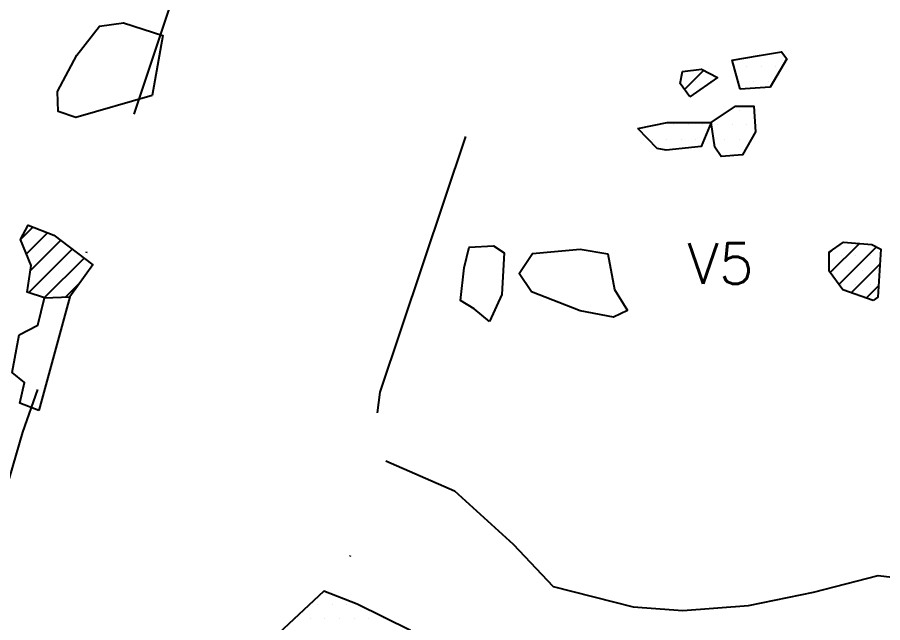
# Model space of a CAD drawing. Header units: metres. Extents: x -899 to -510, y -1454 to -1011.
# Drawn here: x -716.5 to -642, y -1337.8 to -1285.7 of the extents above; entities that cross this region are included whole.
import ezdxf

# ---------------------------------------------------------------- set-up
doc = ezdxf.new("R2010")
doc.units = ezdxf.units.M
doc.header["$LTSCALE"] = 25
doc.header["$MEASUREMENT"] = 0
doc.linetypes.add('STRICHPUNKTX2', pattern=[2, 1, -0.5, 0, -0.5])
doc.layers.get('0').update_dxf_attribs({"linetype": 'CONTINUOUS'})
for name, color, linetype in [('BEFUND', 1, 'CONTINUOUS'), ('BEFUNDSCHRAFF', 1, 'CONTINUOUS'), ('FEUER', 1, 'CONTINUOUS'), ('GRABUNGSGRENZE', 3, 'STRICHPUNKTX2'), ('STEINE', 4, 'CONTINUOUS'), ('STEINESCHRAFF', 4, 'CONTINUOUS')]:
    doc.layers.add(name, color=color, linetype=linetype)
doc.styles.get("Standard").update_dxf_attribs({"font": 'txt.shx'})

# ---------------------------------------------------------------- blocks, each defined once
blk = doc.blocks.new('*X1')
at = {"color": 0}
for p, q in [((-659.085, -1291.946), (-657.432, -1290.293)), ((-656.344, -1290.972), (-656.266, -1290.894)), ((-716.165, -1304.831), (-715.118, -1303.784)), ((-715.662, -1306.096), (-713.848, -1304.282)), ((-715.32, -1307.522), (-712.733, -1304.934)), ((-715.46, -1309.429), (-711.724, -1305.694)), ((-646.639, -1306.016), (-646.398, -1305.775)), ((-646.549, -1307.694), (-644.044, -1305.189)), ((-645.807, -1308.72), (-642.575, -1305.488)), ((-714.142, -1309.88), (-710.716, -1306.454)), ((-644.764, -1309.445), (-642.287, -1306.967)), ((-712.29, -1309.795), (-711.084, -1308.589)), ((-643.455, -1309.903), (-642.398, -1308.846))]:
    blk.add_line(p, q, dxfattribs=at)
blk = doc.blocks.new('*X5')
at = {"color": 0}
for p, q in [((-690.625, -1336.25), (-690.625, -1336.25)), ((-689.375, -1336.25), (-689.375, -1336.25)), ((-688.125, -1336.25), (-688.125, -1336.25)), ((-692.5, -1337.5), (-692.5, -1337.5)), ((-691.25, -1337.5), (-691.25, -1337.5)), ((-690, -1337.5), (-690, -1337.5)), ((-688.75, -1337.5), (-688.75, -1337.5)), ((-687.5, -1337.5), (-687.5, -1337.5)), ((-686.25, -1337.5), (-686.25, -1337.5)), ((-685, -1337.5), (-685, -1337.5))]:
    blk.add_line(p, q, dxfattribs=at)
blk = doc.blocks.new('*X8')
at = {"color": 0}
for p, q in [((-653.75, -1290), (-653.75, -1290)), ((-652.5, -1290), (-652.5, -1290)), ((-651.25, -1290), (-651.25, -1290)), ((-659.375, -1291.25), (-659.375, -1291.25)), ((-658.125, -1291.25), (-658.125, -1291.25)), ((-656.875, -1291.25), (-656.875, -1291.25)), ((-654.375, -1291.25), (-654.375, -1291.25)), ((-653.125, -1291.25), (-653.125, -1291.25)), ((-651.875, -1291.25), (-651.875, -1291.25)), ((-654.375, -1293.75), (-654.375, -1293.75)), ((-653.125, -1293.75), (-653.125, -1293.75)), ((-661.25, -1295), (-661.25, -1295)), ((-660, -1295), (-660, -1295)), ((-658.75, -1295), (-658.75, -1295)), ((-657.5, -1295), (-657.5, -1295)), ((-656.25, -1295), (-656.25, -1295)), ((-655, -1295), (-655, -1295)), ((-653.75, -1295), (-653.75, -1295)), ((-661.875, -1296.25), (-661.875, -1296.25)), ((-660.625, -1296.25), (-660.625, -1296.25)), ((-659.375, -1296.25), (-659.375, -1296.25)), ((-658.125, -1296.25), (-658.125, -1296.25)), ((-655.625, -1296.25), (-655.625, -1296.25)), ((-654.375, -1296.25), (-654.375, -1296.25)), ((-655, -1297.5), (-655, -1297.5)), ((-645.625, -1306.25), (-645.625, -1306.25)), ((-644.375, -1306.25), (-644.375, -1306.25)), ((-643.125, -1306.25), (-643.125, -1306.25)), ((-646.25, -1307.5), (-646.25, -1307.5)), ((-645, -1307.5), (-645, -1307.5)), ((-643.75, -1307.5), (-643.75, -1307.5)), ((-642.5, -1307.5), (-642.5, -1307.5)), ((-645.625, -1308.75), (-645.625, -1308.75)), ((-644.375, -1308.75), (-644.375, -1308.75)), ((-643.125, -1308.75), (-643.125, -1308.75))]:
    blk.add_line(p, q, dxfattribs=at)

msp = doc.modelspace()

# ---------------------------------------------------------------- linework, layer by layer
at = {"layer": 'BEFUND'}
msp.add_lwpolyline([(-684.77, -1323.911), (-678.859, -1326.492), (-673.808, -1331.06), (-670.388, -1334.717), (-663.512, -1336.481), (-659.235, -1336.775), (-653.586, -1336.354), (-647.99, -1335.219), (-642.445, -1333.78), (-637.811, -1334.328), (-634.296, -1335.439)], dxfattribs=at)
at = {"layer": 'GRABUNGSGRENZE', "flags": 128}
for points in [[(-729.088, -1391.318), (-721.027, -1338.765), (-715.98, -1321.445), (-708.601, -1300.658), (-699.407, -1272.994), (-687.898, -1255.097), (-681.151, -1246.07)], [(-659.202, -1249.73), (-663.137, -1263.892), (-665.107, -1269.903), (-677.565, -1294.928), (-685.295, -1318.007), (-686.043, -1324.016), (-687.955, -1332.623), (-692.266, -1338.743), (-700.955, -1344.975), (-707.04, -1354.153), (-711.066, -1372.336), (-714.157, -1397.897)]]:
    msp.add_lwpolyline(points, dxfattribs=at)
at = {"layer": 'STEINE'}
for points in [[(-704.856, -1292.453), (-711.417, -1294.353), (-712.946, -1293.848), (-713.001, -1292.117), (-711.329, -1289.008), (-709.401, -1286.509), (-707.315, -1286.198), (-703.952, -1287.309), (-704.856, -1292.453)], [(-654.31, -1291.917), (-654.978, -1289.424), (-652.638, -1289.011), (-650.755, -1288.701), (-650.295, -1289.311), (-651.714, -1291.758), (-654.31, -1291.917)], [(-658.635, -1292.59), (-659.452, -1291.421), (-659.251, -1290.402), (-657.623, -1290.195), (-656.247, -1290.904), (-658.635, -1292.59)], [(-656.486, -1296.911), (-656.797, -1294.774), (-654.713, -1293.394), (-653.135, -1293.39), (-652.977, -1295.578), (-654.092, -1297.567), (-655.924, -1297.724), (-656.486, -1296.911)], [(-663.108, -1295.299), (-660.564, -1294.783), (-656.797, -1294.774), (-657.657, -1296.863), (-660.659, -1297.176), (-661.423, -1297.025), (-663.108, -1295.299)], [(-714.126, -1309.885), (-715.604, -1309.38), (-715.253, -1307.088), (-716.175, -1304.851), (-715.517, -1303.628), (-713.326, -1304.487), (-709.96, -1307.024), (-711.938, -1309.778)], [(-675.842, -1311.926), (-677.168, -1310.809), (-678.341, -1310.1), (-678.043, -1307.299), (-677.589, -1305.516), (-675.502, -1305.409), (-674.584, -1306.018), (-674.779, -1309.581), (-675.842, -1311.926)], [(-663.984, -1310.979), (-665.204, -1311.542), (-668.056, -1310.99), (-672.234, -1309.371), (-673.307, -1307.796), (-672.141, -1306.062), (-668.07, -1305.696), (-665.676, -1306.097), (-665.108, -1309.15), (-663.984, -1310.979)], [(-714.611, -1319.558), (-716.241, -1318.951), (-715.839, -1317.169), (-716.91, -1316.306), (-716.307, -1313.047), (-714.68, -1312.228), (-714.126, -1309.885), (-711.938, -1309.778), (-714.611, -1319.558)], [(-699.535, -1342.783), (-696.215, -1347.304), (-692.855, -1347.5), (-688.779, -1349.118), (-684.702, -1350.889), (-682.921, -1350.681), (-681.096, -1347.47), (-679.425, -1344.208), (-681.365, -1341.82), (-682.646, -1338.515), (-687.233, -1336.236), (-690.087, -1335.123), (-694.86, -1339.564), (-699.535, -1342.783)]]:
    msp.add_lwpolyline(points, dxfattribs=at)
msp.add_lwpolyline([(-642.861, -1310.111), (-645.46, -1309.201), (-646.635, -1307.576), (-646.639, -1305.947), (-645.419, -1305.078), (-642.975, -1305.276), (-642.211, -1305.681), (-642.455, -1309.805)], close=True, dxfattribs=at)

# ---------------------------------------------------------------- block references
at = {"layer": 'FEUER'}
msp.add_blockref('*X1', (0, 0), dxfattribs=at)
at = {"layer": 'STEINESCHRAFF'}
for name in ['*X8', '*X5']:
    msp.add_blockref(name, (0, 0), dxfattribs=at)

# ---------------------------------------------------------------- texts
at = {"layer": 'BEFUNDSCHRAFF'}
msp.add_text('V5', height=3.5, dxfattribs=at).set_placement((-658.838, -1308.676))

doc.saveas('drawing.dxf')
